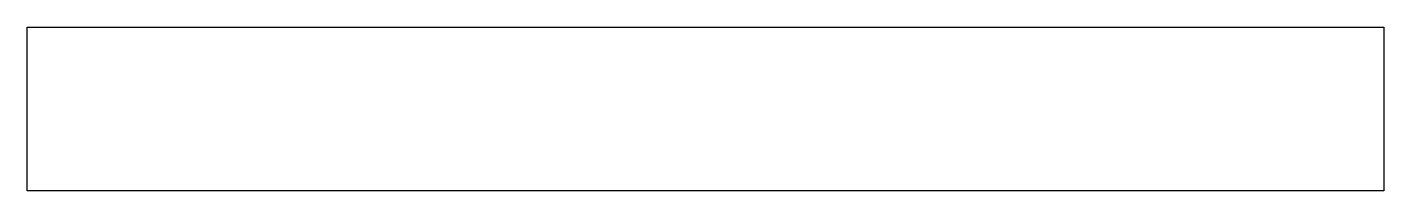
# Model space of a CAD drawing. Header units: millimetres. Extents: x -75 to 75, y -9 to 9.
import ezdxf

# ---------------------------------------------------------------- set-up
doc = ezdxf.new("R2010")
doc.units = ezdxf.units.MM
doc.layers.add('Layer1', color=70, linetype='Continuous')

msp = doc.modelspace()

# ---------------------------------------------------------------- linework, layer by layer
at = {"layer": 'Layer1'}
msp.add_polyline3d([(-75.31, -9.45, 0), (-75.31, 8.73, 0), (74.69, 8.73, 0), (74.69, -9.45, 0.01)], close=True, dxfattribs=at)

doc.saveas('drawing.dxf')
